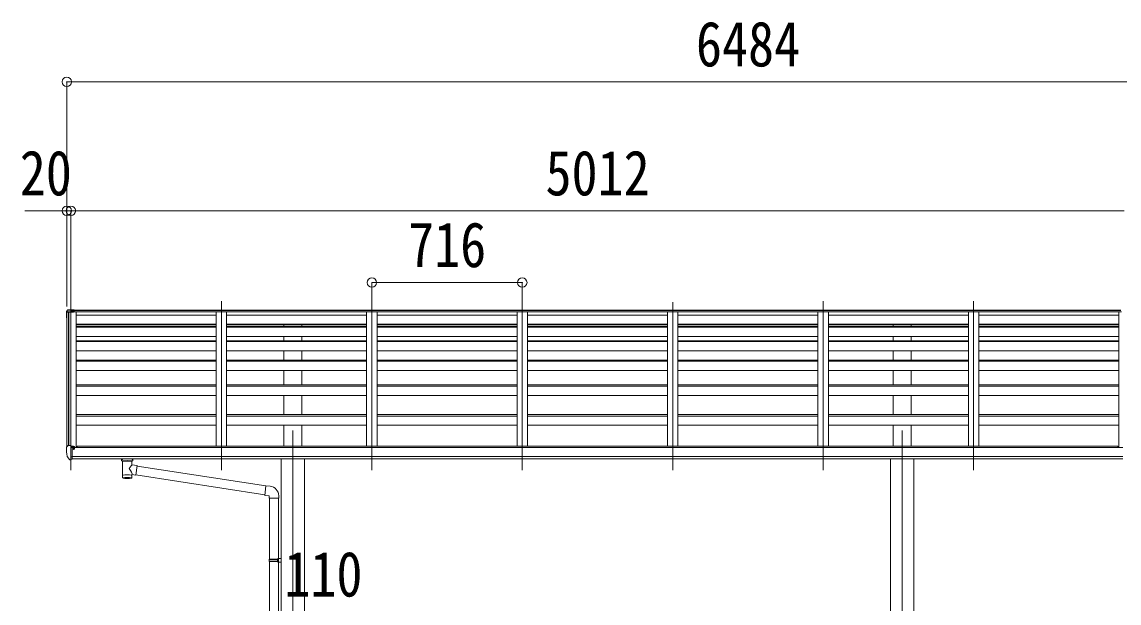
# Model space of a CAD drawing. Units: millimetres at full size. Extents: x -12578 to 12718, y -8779 to 8681.
# Drawn here: x 1865 to 7086, y -3318 to -552 of the extents above; entities that cross this region are included whole.
import ezdxf
from ezdxf.enums import TextEntityAlignment as Align

# ---------------------------------------------------------------- set-up
doc = ezdxf.new("R2010")
doc.units = ezdxf.units.MM
doc.header["$LTSCALE"] = 45
doc.header["$PDMODE"] = 32
doc.header["$PDSIZE"] = 45
for name, color, linetype, lineweight in [('0-0_0', 4, 'Continuous', 9), ('0-1_本体', 4, 'Continuous', 9), ('0-2_部品', 7, 'Continuous', 9), ('0-8_PARTS2', 2, 'Continuous', 9), ('0-A_寸法', 6, 'Continuous', 9)]:
    doc.layers.add(name, color=color, linetype=linetype, lineweight=lineweight)
doc.styles.add('ＭＳ ゴシック', font='')
doc.styles.get('ＭＳ ゴシック').set_extended_font_data('MS Gothic')

msp = doc.modelspace()

# ---------------------------------------------------------------- linework, layer by layer
at = {"layer": '0-0_0'}
msp.add_line((7080.08, -2578.73), (7080.08, -2572.32), dxfattribs=at)
at = {"layer": '0-1_本体'}
for p, q in [((7098.08, -1931.62), (2110.09, -1931.62)), ((2113.59, -1924.42), (7094.58, -1924.42)), ((7094.58, -1926), (2113.59, -1926)), ((2078.1, -1935.35), (2078.08, -2575.47)), ((2079.04, -1934.51), (2086.87, -1934.1)), ((2087.08, -1934.09), (2087.08, -2568.92)), ((2087.78, -2568.92), (2087.78, -1934.09)), ((7098.08, -1932.53), (2110.09, -1932.53)), ((2123.08, -1932.53), (2123.08, -2578.73)), ((2789.08, -1947.73), (2123.08, -1947.73)), ((2789.08, -1932.53), (2789.08, -2572.32)), ((2839.08, -1932.53), (2839.08, -2572.32)), ((3505.08, -1947.73), (2839.08, -1947.73)), ((3505.08, -1932.53), (3505.08, -2572.32)), ((3555.08, -1932.53), (3555.08, -2572.32)), ((4221.08, -1947.73), (3555.08, -1947.73)), ((4221.08, -1932.53), (4221.08, -2572.32)), ((4271.08, -1932.53), (4271.08, -2572.32)), ((4937.08, -1947.73), (4271.08, -1947.73)), ((4937.08, -1932.53), (4937.08, -2572.32)), ((4987.08, -1932.53), (4987.08, -2572.32)), ((5653.08, -1947.73), (4987.08, -1947.73)), ((5653.08, -1932.53), (5653.08, -2572.32)), ((5703.08, -1932.53), (5703.08, -2572.32)), ((6369.08, -1947.73), (5703.08, -1947.73)), ((6369.08, -1932.53), (6369.08, -2572.32)), ((6419.08, -1932.53), (6419.08, -2572.32)), ((7085.08, -1947.73), (6419.08, -1947.73)), ((7085.08, -1932.53), (7085.08, -2578.73)), ((2789.08, -1991.26), (2123.08, -1991.26)), ((2789.08, -1992.33), (2123.08, -1992.33)), ((2789.08, -1993.64), (2123.08, -1993.64)), ((2123.08, -2002.47), (2789.08, -2002.47)), ((2789.08, -2005.05), (2123.08, -2005.05)), ((3505.08, -1991.26), (2839.08, -1991.26)), ((3505.08, -1992.33), (2839.08, -1992.33)), ((3505.08, -1993.64), (2839.08, -1993.64)), ((2839.08, -2002.47), (3505.08, -2002.47)), ((3505.08, -2005.05), (2839.08, -2005.05)), ((3111.58, -2002.47), (3111.58, -1993.64)), ((3196.58, -2002.47), (3196.58, -1993.64)), ((4221.08, -1991.26), (3555.08, -1991.26)), ((4221.08, -1992.33), (3555.08, -1992.33)), ((4221.08, -1993.64), (3555.08, -1993.64)), ((3555.08, -2002.47), (4221.08, -2002.47)), ((4221.08, -2005.05), (3555.08, -2005.05)), ((4937.08, -1991.26), (4271.08, -1991.26)), ((4937.08, -1992.33), (4271.08, -1992.33)), ((4937.08, -1993.64), (4271.08, -1993.64)), ((4271.08, -2002.47), (4937.08, -2002.47)), ((4937.08, -2005.05), (4271.08, -2005.05)), ((5653.08, -1991.26), (4987.08, -1991.26)), ((5653.08, -1992.33), (4987.08, -1992.33)), ((5653.08, -1993.64), (4987.08, -1993.64)), ((4987.08, -2002.47), (5653.08, -2002.47)), ((5653.08, -2005.05), (4987.08, -2005.05)), ((6369.08, -1991.26), (5703.08, -1991.26)), ((6369.08, -1992.33), (5703.08, -1992.33)), ((6369.08, -1993.64), (5703.08, -1993.64)), ((5703.08, -2002.47), (6369.08, -2002.47)), ((6369.08, -2005.05), (5703.08, -2005.05)), ((6011.58, -2002.47), (6011.58, -1993.64)), ((6096.58, -2002.47), (6096.58, -1993.64)), ((7085.08, -1991.26), (6419.08, -1991.26)), ((7085.08, -1992.33), (6419.08, -1992.33)), ((7085.08, -1993.64), (6419.08, -1993.64)), ((6419.08, -2002.47), (7085.08, -2002.47)), ((7085.08, -2005.05), (6419.08, -2005.05)), ((2789.08, -2049.79), (2123.08, -2049.79)), ((2123.08, -2070.38), (2789.08, -2070.38)), ((2123.08, -2073.95), (2789.08, -2073.95)), ((3505.08, -2049.79), (2839.08, -2049.79)), ((2839.08, -2070.38), (3505.08, -2070.38)), ((2839.08, -2073.95), (3505.08, -2073.95)), ((3111.58, -2070.38), (3111.58, -2049.79)), ((3196.58, -2070.38), (3196.58, -2049.79)), ((4221.08, -2049.79), (3555.08, -2049.79)), ((3555.08, -2070.38), (4221.08, -2070.38)), ((3555.08, -2073.95), (4221.08, -2073.95)), ((4937.08, -2049.79), (4271.08, -2049.79)), ((4271.08, -2070.38), (4937.08, -2070.38)), ((4271.08, -2073.95), (4937.08, -2073.95)), ((5653.08, -2049.79), (4987.08, -2049.79)), ((4987.08, -2070.38), (5653.08, -2070.38)), ((4987.08, -2073.95), (5653.08, -2073.95)), ((6369.08, -2049.79), (5703.08, -2049.79)), ((5703.08, -2070.38), (6369.08, -2070.38)), ((5703.08, -2073.95), (6369.08, -2073.95)), ((6011.58, -2070.38), (6011.58, -2049.79)), ((6096.58, -2070.38), (6096.58, -2049.79)), ((7085.08, -2049.79), (6419.08, -2049.79)), ((6419.08, -2070.38), (7085.08, -2070.38)), ((6419.08, -2073.95), (7085.08, -2073.95)), ((2123.08, -2118.49), (2789.08, -2118.49)), ((2839.08, -2118.49), (3505.08, -2118.49)), ((3111.58, -2162.94), (3111.58, -2118.49)), ((3196.58, -2162.94), (3196.58, -2118.49)), ((3555.08, -2118.49), (4221.08, -2118.49)), ((4271.08, -2118.49), (4937.08, -2118.49)), ((4987.08, -2118.49), (5653.08, -2118.49)), ((5703.08, -2118.49), (6369.08, -2118.49)), ((6011.58, -2162.94), (6011.58, -2118.49)), ((6096.58, -2162.94), (6096.58, -2118.49)), ((6419.08, -2118.49), (7085.08, -2118.49)), ((2123.08, -2162.94), (2789.08, -2162.94)), ((2789.08, -2167.6), (2123.08, -2167.6)), ((2839.08, -2162.94), (3505.08, -2162.94)), ((3505.08, -2167.6), (2839.08, -2167.6)), ((3555.08, -2162.94), (4221.08, -2162.94)), ((4221.08, -2167.6), (3555.08, -2167.6)), ((4271.08, -2162.94), (4937.08, -2162.94)), ((4937.08, -2167.6), (4271.08, -2167.6)), ((4987.08, -2162.94), (5653.08, -2162.94)), ((5653.08, -2167.6), (4987.08, -2167.6)), ((5703.08, -2162.94), (6369.08, -2162.94)), ((6369.08, -2167.6), (5703.08, -2167.6)), ((6419.08, -2162.94), (7085.08, -2162.94)), ((7085.08, -2167.6), (6419.08, -2167.6)), ((2123.08, -2211.87), (2789.08, -2211.87)), ((2839.08, -2211.87), (3505.08, -2211.87)), ((3111.58, -2280.14), (3111.58, -2211.87)), ((3196.58, -2280.14), (3196.58, -2211.87)), ((3555.08, -2211.87), (4221.08, -2211.87)), ((4271.08, -2211.87), (4937.08, -2211.87)), ((4987.08, -2211.87), (5653.08, -2211.87)), ((5703.08, -2211.87), (6369.08, -2211.87)), ((6011.58, -2280.14), (6011.58, -2211.87)), ((6096.58, -2280.14), (6096.58, -2211.87)), ((6419.08, -2211.87), (7085.08, -2211.87)), ((2123.08, -2280.14), (2789.08, -2280.14)), ((2123.08, -2285.87), (2789.08, -2285.87)), ((2839.08, -2280.14), (3505.08, -2280.14)), ((2839.08, -2285.87), (3505.08, -2285.87)), ((3555.08, -2280.14), (4221.08, -2280.14)), ((3555.08, -2285.87), (4221.08, -2285.87)), ((4271.08, -2280.14), (4937.08, -2280.14)), ((4271.08, -2285.87), (4937.08, -2285.87)), ((4987.08, -2280.14), (5653.08, -2280.14)), ((4987.08, -2285.87), (5653.08, -2285.87)), ((5703.08, -2280.14), (6369.08, -2280.14)), ((5703.08, -2285.87), (6369.08, -2285.87)), ((6419.08, -2280.14), (7085.08, -2280.14)), ((6419.08, -2285.87), (7085.08, -2285.87)), ((2123.08, -2329.81), (2789.08, -2329.81)), ((2839.08, -2329.81), (3505.08, -2329.81)), ((3111.58, -2421.54), (3111.58, -2329.81)), ((3196.58, -2421.54), (3196.58, -2329.81)), ((3555.08, -2329.81), (4221.08, -2329.81)), ((4271.08, -2329.81), (4937.08, -2329.81)), ((4987.08, -2329.81), (5653.08, -2329.81)), ((5703.08, -2329.81), (6369.08, -2329.81)), ((6011.58, -2421.54), (6011.58, -2329.81)), ((6096.58, -2421.54), (6096.58, -2329.81)), ((6419.08, -2329.81), (7085.08, -2329.81)), ((2123.08, -2421.54), (2789.08, -2421.54)), ((2123.08, -2428.34), (2789.08, -2428.34)), ((2839.08, -2421.54), (3505.08, -2421.54)), ((2839.08, -2428.34), (3505.08, -2428.34)), ((3555.08, -2421.54), (4221.08, -2421.54)), ((3555.08, -2428.34), (4221.08, -2428.34)), ((4271.08, -2421.54), (4937.08, -2421.54)), ((4271.08, -2428.34), (4937.08, -2428.34)), ((4987.08, -2421.54), (5653.08, -2421.54)), ((4987.08, -2428.34), (5653.08, -2428.34)), ((5703.08, -2421.54), (6369.08, -2421.54)), ((5703.08, -2428.34), (6369.08, -2428.34)), ((6419.08, -2421.54), (7085.08, -2421.54)), ((6419.08, -2428.34), (7085.08, -2428.34)), ((2123.08, -2471.89), (2789.08, -2471.89)), ((2839.08, -2471.89), (3505.08, -2471.89)), ((3111.58, -2572.32), (3111.58, -2471.89)), ((3196.58, -2572.32), (3196.58, -2471.89)), ((3555.08, -2471.89), (4221.08, -2471.89)), ((4271.08, -2471.89), (4937.08, -2471.89)), ((4987.08, -2471.89), (5653.08, -2471.89)), ((5703.08, -2471.89), (6369.08, -2471.89)), ((6011.58, -2572.32), (6011.58, -2471.89)), ((6096.58, -2572.32), (6096.58, -2471.89)), ((6419.08, -2471.89), (7085.08, -2471.89)), ((7103.58, -2578.73), (2104.58, -2578.73)), ((7080.08, -2572.32), (2128.08, -2572.32)), ((2128.08, -2578.73), (2128.08, -2572.4)), ((7080.08, -2578.73), (7080.08, -2572.4)), ((2104.58, -2620.33), (7103.58, -2620.33)), ((7103.58, -2632.17), (2104.58, -2632.1)), ((3099.08, -2632.11), (3099.08, -5785.23)), ((3209.08, -2632.12), (3209.08, -5785.23)), ((5999.08, -2632.16), (5999.08, -5785.23)), ((6109.08, -2632.16), (6109.08, -5785.23))]:
    msp.add_line(p, q, dxfattribs=at)
msp.add_circle((2112.06, -2583.84), 3, dxfattribs=at)
msp.add_arc((2079.09, -1935.51), 1, 93, 173.32986, dxfattribs=at)
at = {"layer": '0-2_部品'}
for p, q in [((2076.09, -1931.91), (2076.09, -1936)), ((2081.11, -1923.76), (2076.63, -1930.19)), ((2076.63, -1930.19), (2076.63, -1933.71)), ((2082.29, -1925.2), (2077.87, -1932.61)), ((2086.98, -1931.93), (2078.93, -1932.32)), ((2088.12, -1922.95), (2081.87, -1923.34)), ((2082.29, -1925.2), (2098.09, -1924.36)), ((2082.43, -1924.07), (2082.43, -1924.8)), ((2086.98, -1932.59), (2110.09, -1931.19)), ((2098.09, -1922.35), (2094.05, -1922.59)), ((2098.09, -1923.12), (2098.09, -1922.35)), ((2113.59, -1923.29), (2098.09, -1922.35)), ((2098.09, -1922.35), (2098.09, -1923.12)), ((2098.09, -1923.12), (2098.09, -1923.84)), ((2098.09, -1926.76), (2098.09, -1924.36)), ((2113.59, -1925.18), (2098.09, -1924.36)), ((2113.59, -1927.58), (2110.09, -1927.4)), ((2113.59, -1928.88), (2110.09, -1928.88)), ((2110.09, -1931.19), (2110.09, -1934.09)), ((2113.59, -1923.29), (2113.59, -1924.06)), ((2113.59, -1924.06), (2113.59, -1924.79)), ((2113.59, -1924.79), (2113.59, -1925.18)), ((2113.59, -1925.18), (2113.59, -1927.58)), ((2113.59, -1928.88), (2113.59, -1927.58)), ((2076.09, -1936.68), (2076.09, -1936)), ((2077.59, -1936.68), (2077.59, -1936)), ((2086.98, -1932.59), (2078.93, -1933.01)), ((2079.01, -1934.51), (2087.02, -1934.09)), ((2087.02, -1934.09), (2110.09, -1934.09)), ((2076.08, -2578.29), (2076.08, -2578.92)), ((2082.99, -2569.49), (2078.93, -2575.3)), ((2098.08, -2637.42), (2098.08, -2568.92)), ((2099.58, -2569.84), (2098.08, -2569.84)), ((2104.58, -2578.65), (2098.08, -2578.26)), ((2099.58, -2569.84), (2099.58, -2576.01)), ((2109.26, -2571.34), (2099.58, -2570.62)), ((2099.58, -2573.61), (2113.58, -2573.66)), ((2109.06, -2583.84), (2109.58, -2583.84)), ((2109.58, -2583.84), (2109.88, -2583.84)), ((2110.08, -2573.65), (2110.08, -2571.75)), ((2114.58, -2574.77), (2114.58, -2578.73)), ((2090.46, -2635.61), (2080.71, -2620.23)), ((2096.58, -2637.33), (2092.87, -2637.1)), ((2096.58, -2637.33), (2098.08, -2637.42)), ((2098.08, -2635.22), (2098.58, -2635.22)), ((2098.58, -2635.22), (2099.08, -2634.22)), ((2104.58, -2634.22), (2099.08, -2634.22)), ((2338.58, -2638.22), (2338.58, -2632.1)), ((2342.68, -2642.72), (2342.67, -2723.01)), ((2388.48, -2660.29), (2388.48, -2642.71)), ((2413.7, -2664.2), (2388.48, -2660.29)), ((2392.58, -2638.22), (2392.58, -2632.1)), ((2388.5, -2723.01), (2388.48, -2706.38)), ((2388.48, -2706.64), (2406.68, -2709.46)), ((2413.7, -2664.2), (2406.68, -2709.46)), ((3021.48, -2803.05), (2406.95, -2707.72)), ((3025.15, -2761.12), (2413.39, -2666.21)), ((3046, -2762.68), (3025.17, -2760.86)), ((3041.08, -2818.43), (3087.08, -2818.43)), ((3043.08, -2818.43), (3043.08, -3108.71)), ((3085.08, -2818.43), (3085.08, -3106.15)), ((3087.08, -2818.43), (3087.08, -2807.51)), ((3041.08, -3110.71), (3042.08, -3108.71)), ((3041.08, -3110.71), (3085.08, -3110.71)), ((3041.08, -3110.71), (3041.08, -3118.71)), ((3041.08, -3118.71), (3085.08, -3118.71)), ((3041.08, -3118.71), (3042.08, -3120.71)), ((3042.08, -3108.71), (3085.08, -3108.71)), ((3042.08, -3120.71), (3085.08, -3120.71)), ((3043.08, -3120.71), (3043.08, -4114.89)), ((3080.61, -3110.71), (3080.18, -3108.71)), ((3083.08, -3106.21), (3099.08, -3105.74)), ((3083.08, -3108.21), (3083.08, -3106.21)), ((3083.08, -3108.21), (3085.08, -3108.21)), ((3083.08, -3123.21), (3083.08, -3121.21)), ((3083.08, -3123.21), (3099.08, -3123.68)), ((3085.08, -3123.27), (3085.08, -4112.34)), ((3099.08, -3105.74), (3099.08, -3123.68))]:
    msp.add_line(p, q, dxfattribs=at)
for points in [[(2081.87, -1923.34), (2081.99, -1923.34), (2082.33, -1923.56), (2082.43, -1924.07)], [(2082.43, -1924.8), (2082.37, -1925.01), (2082.29, -1925.2)], [(2086.98, -1931.93), (2110.09, -1930.55), (2110.09, -1931.19)], [(2098.09, -1924.36), (2098.09, -1923.84), (2098.09, -1923.12)], [(2098.09, -1926.76), (2110.09, -1927.18), (2110.09, -1930.55)], [(2098.08, -2568.92), (2086.08, -2568.92), (2083.75, -2569.06)], [(2104.58, -2634.22), (2104.58, -2576.01), (2099.58, -2576.01)], [(2109.26, -2571.34), (2109.43, -2571.36), (2109.58, -2571.39), (2109.73, -2571.43), (2109.85, -2571.48), (2109.95, -2571.54), (2110.02, -2571.61), (2110.07, -2571.68), (2110.08, -2571.75)], [(2109.88, -2582.65), (2109.88, -2583.84), (2114.58, -2583.84)], [(2114.58, -2582.22), (2114.58, -2583.84), (2115.06, -2583.84)], [(2098.08, -2623.53), (2101.25, -2623.12), (2104.58, -2622.69)], [(2338.62, -2638.28), (2338.6, -2637.92), (2338.84, -2636.96), (2339.36, -2636.08), (2340.17, -2635.24), (2341.28, -2634.44), (2342.68, -2633.72)], [(2338.62, -2638.16), (2338.6, -2638.52), (2338.84, -2639.48), (2339.36, -2640.36), (2340.17, -2641.2), (2341.28, -2642), (2342.68, -2642.72)], [(2388.48, -2633.73), (2388.72, -2633.82), (2390.07, -2634.56), (2391.18, -2635.41), (2391.94, -2636.27), (2392.4, -2637.17), (2392.57, -2638.06)], [(2388.48, -2642.71), (2388.72, -2642.61), (2390.07, -2641.88), (2391.18, -2641.03), (2391.94, -2640.17), (2392.4, -2639.27), (2392.57, -2638.38)], [(3025.17, -2760.86), (3021.16, -2806.68), (3041.08, -2808.43), (3041.08, -2818.43)], [(3080.61, -3110.71), (3080.61, -3118.71), (3080.18, -3120.71)], [(3083.08, -3121.21), (3085.08, -3121.21), (3085.08, -3108.21)]]:
    msp.add_lwpolyline(points, dxfattribs=at)
for centre, radius, start, end in [((2081.93, -1924.34), 1, 93.49169, 145.07667), ((2078.66, -1719.51), 203.67, 272.66471, 274.33431), ((2079.08, -1936), 2.99, 92.88363, 179.89821), ((2276.58, -1936.68), 200.5, 180.00038, 188.11165), ((2079.35, -1935.52), 3.27, 116.90088, 146.38921), ((2276.59, -1936.33), 199.01, 180.00039, 184.08805), ((2276.59, -1936.68), 199.01, 180.00039, 184.08802), ((2079.09, -1936), 1.5, 92.88363, 179.89821), ((2079.08, -2578.29), 3, 93, 180), ((2268.57, -2578.92), 192.49, 180.0008, 192.1233), ((2083.81, -2570.06), 1, 93.5, 145), ((2112.08, -2583.84), 2.5, 151.64236, 180), ((2112.08, -2583.84), 2.5, 0, 151.64236), ((2083.31, -2618.73), 3, 191.83348, 210), ((2093.06, -2634.11), 3, 210, 266.5), ((2355.65, -2683.44), 51.38, 92.46126, 104.61963), ((2375.54, -2683.44), 51.38, 75.38037, 87.53874), ((3042.08, -2807.51), 45, 0, 85)]:
    msp.add_arc(centre, radius, start, end, dxfattribs=at)
for centre, major_axis, ratio, start_param, end_param in [((2079.09, -1931.91), (0, -3.01), 0.996195, 4.1015237, 4.712389), ((2079.09, -1935.87), (-0.11, 3.55), 0.844901, 0.0150814, 0.3799029), ((2113.58, -2574.77), (-0.02, 1.1), 0.906239, 4.6917496, 6.2625459), ((2365.58, -2643.91), (-22.91, -0.42), 0.072511, 4.711586, 6.2823824), ((2365.61, -2642.28), (-22.91, -0.42), 0.072511, 4.711586, 6.2823824), ((2365.56, -2642.29), (22.92, -0.42), 0.07247, 0.0008089, 1.5716053), ((2365.56, -2643.91), (22.92, -0.42), 0.07247, 0.0008089, 1.5716053), ((2368.14, -2682.49), (20.32, 22.25), 0.045535, 4.9756507, 6.2441899), ((2376.58, -2638.22), (16, 0), 0.361356, 0, 0.0194874), ((2376.58, -2638.22), (16, 0), 0.361356, 6.2636979, 6.2831853), ((2365.58, -2710.57), (22.91, 0), 0.122865, 6.2831853, 9.424778), ((2365.58, -2679.84), (-22.81, 26.62), 0.234429, 3.1563334, 4.5976381), ((2365.58, -2723.01), (22.92, 0), 0.101955, 6.2829723, 9.4248207), ((2365.58, -2723.01), (22.92, 0), 0.101955, 3.1415499, 6.2833984)]:
    msp.add_ellipse(centre, major_axis=major_axis, ratio=ratio, start_param=start_param, end_param=end_param, dxfattribs=at)
at = {"layer": '0-8_PARTS2'}
for p, q in [((2098.09, -1844.45), (2098.08, -2686)), ((2814.08, -2686), (2814.08, -1881.75)), ((3530.08, -2686), (3530.08, -1881.75)), ((4246.08, -2686), (4246.08, -1886.03)), ((4962.08, -2686), (4962.08, -1886.03)), ((5678.08, -2686), (5678.08, -1881.75)), ((6394.08, -2686), (6394.08, -1881.75)), ((3154.08, -2497.2), (3154.08, -6003.23)), ((6054.08, -2497.2), (6054.08, -6008.76))]:
    msp.add_line(p, q, dxfattribs=at)
at = {"layer": '0-A_寸法'}
for p, q in [((2078.09, -837.45), (2078.09, -1451.34)), ((2078.09, -837.45), (8562.08, -837.45)), ((2078.09, -1451.34), (1878.09, -1451.34)), ((2078.09, -1451.34), (2078.09, -1906.91)), ((2098.09, -1451.34), (2078.09, -1451.34)), ((2098.09, -1451.34), (2098.09, -1906.91)), ((2098.09, -1451.34), (7110.08, -1451.34)), ((2098.09, -1451.34), (2098.09, -1906.91)), ((3530.08, -1792.78), (3530.08, -1910.38)), ((3530.08, -1792.78), (4246.08, -1792.78)), ((4246.08, -1792.78), (4246.08, -1910.38))]:
    msp.add_line(p, q, dxfattribs=at)
for p in [(2078.09, -837.45), (2078.09, -1451.34), (2098.09, -1451.34), (3530.08, -1792.78), (4246.08, -1792.78)]:
    msp.add_point(p, dxfattribs=at)

# ---------------------------------------------------------------- texts
at = {"layer": '0-A_寸法', "color": 7, "style": 'ＭＳ ゴシック', "width": 0.85}
for s, p in [('6484', (5072.58, -828.45)), ('20', (1854.34, -1442.34)), ('5012', (4356.59, -1442.34)), ('716', (3702.46, -1783.78)), ('110', (3113.46, -3351.66))]:
    msp.add_text(s, height=214.4, dxfattribs=at).set_placement(p, align=Align.BOTTOM_LEFT)

doc.saveas('drawing.dxf')
